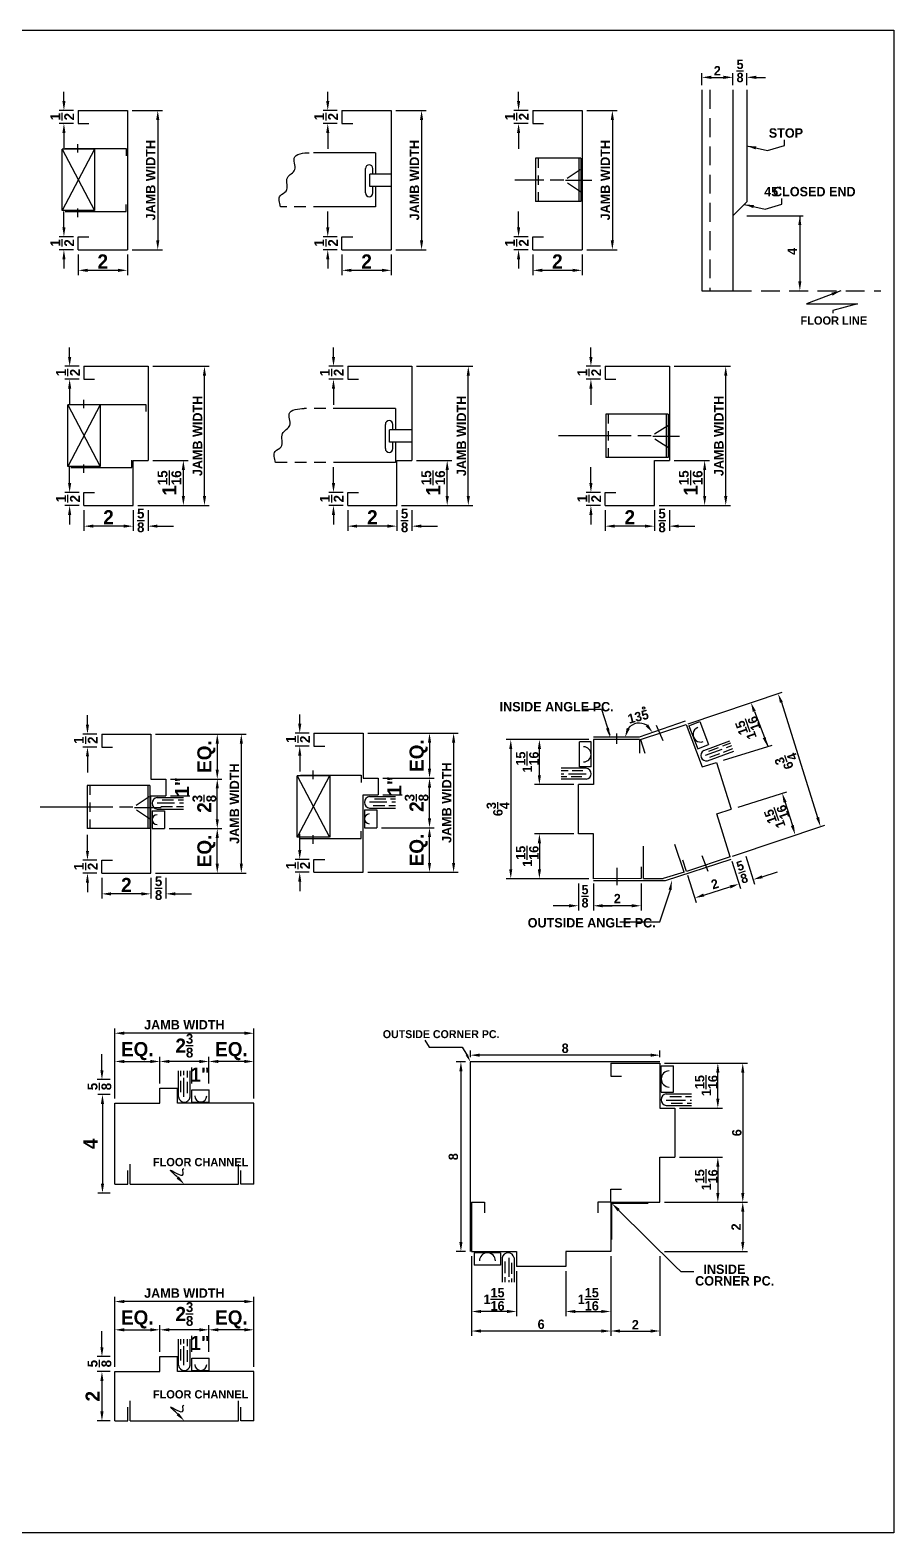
# Model space of a CAD drawing. Extents: x -5 to 29.1, y 0.3 to 20.2.
# Drawn here: x 17.59 to 29.06, y 0.28 to 20.23 of the extents above; entities that cross this region are included whole.
import ezdxf

# ---------------------------------------------------------------- set-up
doc = ezdxf.new("R2010")
doc.units = 0
doc.header["$MEASUREMENT"] = 0
doc.linetypes.add('HIDDEN', pattern=[0.375, 0.25, -0.125])
doc.linetypes.add('HIDDEN2', pattern=[0.1875, 0.125, -0.0625])
doc.layers.get('0').update_dxf_attribs({"linetype": 'CONTINUOUS'})
doc.layers.get('DEFPOINTS').update_dxf_attribs({"linetype": 'CONTINUOUS'})
doc.layers.add('BORDER', color=7, linetype='CONTINUOUS')
doc.layers.add('BORDER-TEXT', color=7, linetype='CONTINUOUS')
doc.styles.add('CITYBLUEPRINT', font='cityb___.ttf', dxfattribs={"height": 0.125})
doc.dimstyles.new('NEW1', dxfattribs={"dimtxt": 0.18, "dimasz": 0.1875, "dimexe": 0.1875, "dimexo": 0.0625, "dimgap": 0.0625, "dimtad": 0, "dimtih": 1, "dimtoh": 1, "dimdec": 4, "dimzin": 0, "dimdsep": 46, "dimlunit": 4, "dimtxsty": 'Standard', "dimcen": 0.0625, "dimaunit": 1, "dimadec": 0, "dimazin": 0, "dimtfac": 1, "dimtdec": 4, "dimtofl": 0, "dimtmove": 0, "dimatfit": 3, "dimfxl": 0, "dimtolj": 1, "dimtzin": 0, "dimarcsym": 0})

msp = doc.modelspace()

# ---------------------------------------------------------------- linework, layer by layer
at = {"color": 0, "linetype": 'ByBlock'}
for p, q in [((26.51, 19.5), (26.51, 19.66)), ((26.635, 19.606), (26.796, 19.606)), ((26.921, 19.625), (26.921, 19.66)), ((26.921, 19.5), (26.921, 19.66)), ((27.107, 19.5), (27.107, 19.66)), ((27.232, 19.606), (27.357, 19.606)), ((27.109, 17.769), (27.856, 17.769)), ((27.811, 17.769), (27.811, 16.897)), ((26.329, 11.026), (27.578, 11.446)), ((27.208, 11.19), (27.386, 10.726)), ((25.008, 10.815), (23.91, 10.815)), ((23.973, 10.69), (23.973, 9.093)), ((24.353, 10.342), (24.353, 10.69)), ((26.798, 10.542), (27.442, 10.743)), ((24.809, 10.217), (24.29, 10.217)), ((26.993, 9.919), (27.637, 10.121)), ((27.608, 10.005), (27.712, 9.674)), ((26.917, 9.269), (28.142, 9.681)), ((24.809, 9.564), (24.29, 9.564)), ((24.353, 9.439), (24.353, 9.093)), ((26.908, 9.2), (27.021, 8.838)), ((27.095, 9.267), (27.211, 8.897)), ((26.321, 9.017), (26.435, 8.654)), ((27.312, 8.994), (27.515, 9.058)), ((25.008, 8.968), (23.91, 8.968)), ((24.872, 8.906), (24.872, 8.546)), ((25.07, 8.906), (25.07, 8.546)), ((25.07, 8.906), (25.07, 8.546)), ((25.703, 8.906), (25.703, 8.546)), ((26.535, 8.751), (26.883, 8.86)), ((24.747, 8.609), (24.534, 8.609)), ((25.195, 8.609), (25.32, 8.609)), ((25.578, 8.609), (25.195, 8.609)), ((23.437, 6.598), (23.437, 6.688)), ((25.829, 6.626), (23.562, 6.626)), ((25.954, 6.598), (25.954, 6.688)), ((23.374, 6.536), (23.249, 6.536)), ((23.311, 6.411), (23.311, 4.144)), ((26.016, 6.52), (27.115, 6.52)), ((26.722, 6.048), (26.722, 6.395)), ((27.053, 6.395), (27.053, 4.798)), ((26.215, 5.923), (26.785, 5.923)), ((26.215, 5.27), (26.785, 5.27)), ((26.722, 5.145), (26.722, 4.798)), ((26.016, 4.673), (27.115, 4.673)), ((27.053, 4.548), (27.053, 4.144)), ((23.374, 4.019), (23.249, 4.019)), ((26.016, 4.019), (27.115, 4.019)), ((23.453, 3.957), (23.453, 2.901)), ((25.3, 3.957), (25.3, 2.901)), ((25.954, 3.957), (25.954, 2.901)), ((24.05, 3.758), (24.05, 3.161)), ((24.703, 3.758), (24.703, 3.161)), ((23.925, 3.223), (23.578, 3.223)), ((24.828, 3.223), (25.175, 3.223)), ((25.175, 2.964), (23.578, 2.964)), ((25.425, 2.964), (25.829, 2.964))]:
    msp.add_line(p, q, dxfattribs=at)
msp.add_arc((25.679, 10.845), 0.189, 58.0226, 141.3595, dxfattribs=at)
for points in [[(26.635, 19.627), (26.635, 19.585), (26.51, 19.606)], [(26.796, 19.627), (26.796, 19.585), (26.921, 19.606)], [(26.796, 19.627), (26.796, 19.585), (26.921, 19.606)], [(27.232, 19.627), (27.232, 19.585), (27.107, 19.606)], [(27.79, 17.644), (27.831, 17.644), (27.811, 17.769)], [(27.79, 16.897), (27.831, 16.897), (27.811, 16.772)], [(27.585, 11.317), (27.547, 11.302), (27.521, 11.426)], [(27.226, 11.197), (27.187, 11.182), (27.162, 11.306)], [(25.796, 11.018), (25.763, 10.992), (25.858, 10.908)], [(23.952, 10.69), (23.993, 10.69), (23.973, 10.815)], [(24.332, 10.69), (24.374, 10.69), (24.353, 10.815)], [(25.237, 10.961), (25.277, 10.972), (25.29, 10.846)], [(25.552, 10.956), (25.512, 10.97), (25.491, 10.845)], [(27.357, 10.849), (27.318, 10.834), (27.382, 10.725)], [(24.332, 10.342), (24.374, 10.342), (24.353, 10.217)], [(27.635, 9.989), (27.595, 9.977), (27.577, 10.102)], [(28.067, 9.787), (28.027, 9.774), (28.085, 9.661)], [(27.731, 9.68), (27.692, 9.668), (27.749, 9.554)], [(24.332, 9.439), (24.374, 9.439), (24.353, 9.564)], [(23.952, 9.093), (23.993, 9.093), (23.973, 8.968)], [(24.332, 9.093), (24.374, 9.093), (24.353, 8.968)], [(27.305, 9.014), (27.318, 8.974), (27.192, 8.957)], [(26.11, 8.817), (26.069, 8.824), (26.112, 8.944)], [(26.877, 8.88), (26.89, 8.84), (27.003, 8.897)], [(24.747, 8.63), (24.747, 8.588), (24.872, 8.609)], [(25.195, 8.63), (25.195, 8.588), (25.07, 8.609)], [(25.195, 8.63), (25.195, 8.588), (25.07, 8.609)], [(25.578, 8.63), (25.578, 8.588), (25.703, 8.609)], [(26.529, 8.771), (26.541, 8.731), (26.416, 8.713)], [(23.374, 6.622), (23.405, 6.638), (23.437, 6.536)], [(23.562, 6.647), (23.562, 6.605), (23.437, 6.626)], [(25.829, 6.647), (25.829, 6.605), (25.954, 6.626)], [(23.29, 6.411), (23.332, 6.411), (23.311, 6.536)], [(26.701, 6.395), (26.743, 6.395), (26.722, 6.52)], [(27.032, 6.395), (27.074, 6.395), (27.053, 6.52)], [(26.701, 6.048), (26.743, 6.048), (26.722, 5.923)], [(26.701, 5.145), (26.743, 5.145), (26.722, 5.27)], [(26.701, 4.798), (26.743, 4.798), (26.722, 4.673)], [(27.032, 4.798), (27.074, 4.798), (27.053, 4.673)], [(27.032, 4.548), (27.074, 4.548), (27.053, 4.673)], [(23.29, 4.144), (23.332, 4.144), (23.311, 4.019)], [(27.032, 4.144), (27.074, 4.144), (27.053, 4.019)], [(23.578, 3.244), (23.578, 3.203), (23.453, 3.223)], [(23.925, 3.244), (23.925, 3.203), (24.05, 3.223)], [(24.828, 3.244), (24.828, 3.203), (24.703, 3.223)], [(25.175, 3.244), (25.175, 3.203), (25.3, 3.223)], [(23.578, 2.985), (23.578, 2.943), (23.453, 2.964)], [(25.175, 2.985), (25.175, 2.943), (25.3, 2.964)], [(25.425, 2.985), (25.425, 2.943), (25.3, 2.964)], [(25.829, 2.985), (25.829, 2.943), (25.954, 2.964)]]:
    msp.add_solid(points, dxfattribs=at)
at = {"layer": 'BORDER', "color": 5}
for p, q in [((-4.995, 20.234), (29.06, 20.234)), ((29.06, 20.234), (29.06, 0.284)), ((29.06, 0.284), (-4.995, 0.284))]:
    msp.add_line(p, q, dxfattribs=at)
at = {"layer": 'BORDER-TEXT'}
for p, q in [((18.04, 19.29), (18.04, 19.415)), ((21.543, 19.29), (21.543, 19.415)), ((24.077, 19.29), (24.077, 19.415)), ((18.167, 19.165), (17.978, 19.165)), ((18.945, 19.165), (19.349, 19.165)), ((21.67, 19.165), (21.481, 19.165)), ((22.448, 19.165), (22.851, 19.165)), ((24.203, 19.165), (24.014, 19.165)), ((24.982, 19.165), (25.385, 19.165)), ((18.167, 18.993), (17.978, 18.993)), ((19.286, 19.04), (19.286, 17.442)), ((21.67, 18.993), (21.481, 18.993)), ((22.789, 19.04), (22.789, 17.442)), ((24.203, 18.993), (24.014, 18.993)), ((25.322, 19.04), (25.322, 17.442)), ((18.04, 18.868), (18.04, 18.655)), ((21.543, 18.868), (21.543, 18.655)), ((24.077, 18.868), (24.077, 18.655)), ((18.017, 17.838), (18.017, 18.652)), ((18.445, 18.652), (18.017, 17.838)), ((18.017, 18.652), (18.445, 17.838)), ((18.445, 18.652), (18.017, 18.652)), ((18.056, 18.66), (18.865, 18.66)), ((18.227, 18.609), (18.227, 18.721)), ((18.447, 18.652), (18.447, 17.838)), ((18.865, 18.66), (18.865, 18.565)), ((24.41, 18.24), (24.028, 18.24)), ((18.445, 17.838), (18.017, 17.838)), ((18.04, 17.614), (18.04, 17.827)), ((18.056, 17.823), (18.865, 17.823)), ((18.227, 17.75), (18.227, 17.863)), ((18.865, 17.823), (18.865, 17.918)), ((21.543, 17.614), (21.543, 17.827)), ((24.077, 17.614), (24.077, 17.827)), ((18.167, 17.489), (17.978, 17.489)), ((21.67, 17.489), (21.481, 17.489)), ((24.203, 17.489), (24.014, 17.489)), ((18.167, 17.317), (17.978, 17.317)), ((18.04, 17.192), (18.04, 17.067)), ((18.23, 17.255), (18.23, 16.981)), ((18.883, 17.255), (18.883, 16.981)), ((18.945, 17.317), (19.349, 17.317)), ((21.67, 17.317), (21.481, 17.317)), ((21.543, 17.192), (21.543, 17.067)), ((21.732, 17.255), (21.732, 16.981)), ((22.386, 17.255), (22.386, 16.981)), ((22.448, 17.317), (22.851, 17.317)), ((24.203, 17.317), (24.014, 17.317)), ((24.077, 17.192), (24.077, 17.067)), ((24.266, 17.255), (24.266, 16.981)), ((24.919, 17.255), (24.919, 16.981)), ((24.982, 17.317), (25.385, 17.317)), ((18.758, 17.044), (18.355, 17.044)), ((22.261, 17.044), (21.857, 17.044)), ((24.794, 17.044), (24.391, 17.044)), ((18.116, 15.895), (18.116, 16.02)), ((21.619, 15.895), (21.619, 16.02)), ((25.037, 15.895), (25.037, 16.02)), ((18.243, 15.77), (18.054, 15.77)), ((19.22, 15.77), (19.968, 15.77)), ((21.746, 15.77), (21.556, 15.77)), ((22.723, 15.77), (23.471, 15.77)), ((25.164, 15.77), (24.975, 15.77)), ((26.141, 15.77), (26.89, 15.77)), ((18.243, 15.598), (18.054, 15.598)), ((19.906, 14.047), (19.906, 15.645)), ((21.746, 15.598), (21.556, 15.598)), ((23.409, 14.047), (23.409, 15.645)), ((25.164, 15.598), (24.975, 15.598)), ((26.827, 14.047), (26.827, 15.645)), ((18.116, 15.473), (18.116, 15.26)), ((21.619, 15.473), (21.619, 15.26)), ((25.037, 15.473), (25.037, 15.26)), ((18.092, 14.442), (18.092, 15.257)), ((18.521, 15.257), (18.092, 14.442)), ((18.092, 15.257), (18.521, 14.442)), ((18.521, 15.257), (18.092, 15.257)), ((18.132, 15.265), (19.129, 15.265)), ((18.303, 15.213), (18.303, 15.326)), ((18.523, 15.257), (18.523, 14.442)), ((19.129, 15.265), (19.129, 15.169)), ((25.571, 14.845), (24.608, 14.845)), ((18.521, 14.442), (18.092, 14.442)), ((18.116, 14.219), (18.116, 14.432)), ((18.132, 14.427), (18.94, 14.427)), ((18.303, 14.355), (18.303, 14.467)), ((18.94, 14.427), (18.94, 14.523)), ((19.22, 14.52), (19.689, 14.52)), ((19.626, 14.047), (19.626, 14.395)), ((21.619, 14.219), (21.619, 14.432)), ((22.723, 14.52), (23.191, 14.52)), ((23.129, 14.047), (23.129, 14.395)), ((25.037, 14.219), (25.037, 14.432)), ((26.141, 14.52), (26.61, 14.52)), ((26.547, 14.047), (26.547, 14.395)), ((18.243, 14.094), (18.054, 14.094)), ((21.746, 14.094), (21.556, 14.094)), ((25.164, 14.094), (24.975, 14.094)), ((18.243, 13.922), (18.054, 13.922)), ((18.116, 13.797), (18.116, 13.672)), ((18.305, 13.86), (18.305, 13.586)), ((18.959, 13.86), (18.959, 13.586)), ((19.021, 13.922), (19.968, 13.922)), ((19.157, 13.86), (19.157, 13.586)), ((21.746, 13.922), (21.556, 13.922)), ((21.619, 13.797), (21.619, 13.672)), ((21.808, 13.86), (21.808, 13.586)), ((22.461, 13.86), (22.461, 13.586)), ((22.524, 13.922), (23.471, 13.922)), ((22.66, 13.86), (22.66, 13.586)), ((25.164, 13.922), (24.975, 13.922)), ((25.037, 13.797), (25.037, 13.672)), ((25.227, 13.86), (25.227, 13.586)), ((25.88, 13.86), (25.88, 13.586)), ((25.942, 13.922), (26.89, 13.922)), ((26.079, 13.86), (26.079, 13.586)), ((18.834, 13.648), (18.43, 13.648)), ((19.282, 13.648), (19.495, 13.648)), ((22.336, 13.648), (21.933, 13.648)), ((22.785, 13.648), (22.998, 13.648)), ((25.755, 13.648), (25.352, 13.648)), ((26.204, 13.648), (26.417, 13.648)), ((24.922, 11.219), (25.177, 11.219)), ((25.177, 11.219), (25.286, 10.873)), ((27.568, 11.31), (28.047, 9.781)), ((18.353, 11.013), (18.353, 11.138)), ((21.171, 11.025), (21.171, 11.15)), ((26.29, 11.06), (25.679, 10.845)), ((18.479, 10.888), (18.29, 10.888)), ((19.258, 10.888), (20.458, 10.888)), ((21.298, 10.9), (21.109, 10.9)), ((22.076, 10.9), (23.276, 10.9)), ((22.894, 10.775), (22.894, 10.428)), ((23.214, 10.775), (23.214, 9.178)), ((25.679, 10.845), (25.07, 10.845)), ((25.375, 10.894), (25.375, 10.76)), ((18.479, 10.716), (18.29, 10.716)), ((18.353, 10.591), (18.353, 10.378)), ((20.076, 10.763), (20.076, 10.416)), ((20.395, 10.763), (20.395, 9.166)), ((21.298, 10.728), (21.109, 10.728)), ((21.171, 10.603), (21.171, 10.39)), ((21.349, 10.291), (21.349, 10.403)), ((19.457, 10.291), (20.138, 10.291)), ((21.139, 9.519), (21.139, 10.334)), ((21.567, 10.334), (21.139, 9.519)), ((21.139, 10.334), (21.567, 9.519)), ((21.567, 10.334), (21.139, 10.334)), ((21.179, 10.342), (21.987, 10.342)), ((21.57, 10.334), (21.57, 9.519)), ((21.987, 10.342), (21.987, 10.246)), ((22.275, 10.303), (22.957, 10.303)), ((22.894, 9.77), (22.894, 10.178)), ((19.457, 10.069), (19.713, 10.069)), ((20.076, 9.758), (20.076, 10.166)), ((22.275, 10.081), (22.531, 10.081)), ((18.688, 9.917), (17.724, 9.917)), ((19.437, 9.633), (20.138, 9.633)), ((21.987, 9.504), (21.987, 9.6)), ((22.255, 9.645), (22.957, 9.645)), ((18.353, 9.338), (18.353, 9.551)), ((20.076, 9.166), (20.076, 9.508)), ((21.567, 9.519), (21.139, 9.519)), ((21.171, 9.35), (21.171, 9.563)), ((21.179, 9.504), (21.987, 9.504)), ((21.349, 9.432), (21.349, 9.545)), ((22.894, 9.178), (22.894, 9.52)), ((18.479, 9.213), (18.29, 9.213)), ((21.298, 9.225), (21.109, 9.225)), ((26.027, 8.943), (26.899, 9.228)), ((18.479, 9.041), (18.29, 9.041)), ((18.542, 8.978), (18.542, 8.704)), ((19.195, 8.978), (19.195, 8.704)), ((19.258, 9.041), (20.458, 9.041)), ((19.394, 8.978), (19.394, 8.704)), ((21.298, 9.053), (21.109, 9.053)), ((22.076, 9.053), (23.276, 9.053)), ((18.353, 8.916), (18.353, 8.791)), ((21.171, 8.928), (21.171, 8.803)), ((25.07, 8.943), (26.027, 8.943)), ((25.954, 8.395), (26.097, 8.833)), ((19.07, 8.767), (18.667, 8.767)), ((19.519, 8.767), (19.732, 8.767)), ((25.422, 8.395), (25.954, 8.395)), ((18.715, 6.049), (18.715, 6.979)), ((20.437, 6.917), (18.84, 6.917)), ((20.562, 6.049), (20.562, 6.979)), ((22.834, 6.827), (22.888, 6.731)), ((18.545, 6.426), (18.545, 6.639)), ((19.314, 6.248), (19.314, 6.605)), ((19.965, 6.248), (19.965, 6.605)), ((22.888, 6.731), (23.329, 6.731)), ((23.329, 6.731), (23.389, 6.63)), ((18.84, 6.542), (19.189, 6.542)), ((19.84, 6.542), (19.439, 6.542)), ((19.739, 6.248), (19.739, 6.464)), ((20.437, 6.542), (20.09, 6.542)), ((18.652, 6.301), (18.482, 6.301)), ((18.652, 6.103), (18.49, 6.103)), ((18.552, 5.978), (18.552, 4.921)), ((18.918, 4.912), (18.918, 5.179)), ((20.359, 4.912), (20.359, 5.179)), ((18.652, 4.796), (18.49, 4.796)), ((18.918, 4.912), (20.359, 4.912)), ((25.405, 4.569), (26.16, 3.819)), ((26.16, 3.819), (26.233, 3.754)), ((26.233, 3.754), (26.403, 3.754)), ((18.715, 2.487), (18.715, 3.417)), ((20.562, 2.487), (20.562, 3.417)), ((20.437, 3.355), (18.84, 3.355)), ((19.314, 2.686), (19.314, 3.042)), ((19.965, 2.686), (19.965, 3.042)), ((18.545, 2.749), (18.545, 2.961)), ((18.84, 2.98), (19.189, 2.98)), ((19.84, 2.98), (19.439, 2.98)), ((19.739, 2.686), (19.739, 2.902)), ((20.437, 2.98), (20.09, 2.98)), ((18.652, 2.624), (18.482, 2.624)), ((18.652, 2.425), (18.482, 2.425)), ((18.545, 2.3), (18.545, 1.896)), ((18.918, 1.771), (18.918, 2.038)), ((20.359, 1.771), (20.359, 2.038)), ((18.652, 1.771), (18.482, 1.771)), ((18.918, 1.771), (20.359, 1.771))]:
    msp.add_line(p, q, dxfattribs=at)
at = {"layer": 'BORDER-TEXT', "color": 5}
for p, q in [((26.51, 19.438), (26.51, 16.772)), ((26.921, 19.438), (26.921, 16.772)), ((27.107, 19.438), (27.107, 17.955)), ((18.23, 19.165), (18.883, 19.165)), ((18.23, 19.165), (18.23, 18.993)), ((18.883, 19.165), (18.883, 17.317)), ((21.732, 19.165), (22.386, 19.165)), ((21.732, 19.165), (21.732, 18.993)), ((22.386, 19.165), (22.386, 17.317)), ((24.266, 19.165), (24.919, 19.165)), ((24.266, 19.165), (24.266, 18.993)), ((24.919, 19.165), (24.919, 17.317)), ((18.23, 18.993), (18.372, 18.993)), ((21.732, 18.993), (21.874, 18.993)), ((24.266, 18.993), (24.408, 18.993)), ((27.107, 17.955), (26.921, 17.769)), ((18.23, 17.489), (18.372, 17.489)), ((18.23, 17.317), (18.23, 17.489)), ((21.732, 17.317), (21.732, 17.489)), ((21.732, 17.489), (21.874, 17.489)), ((24.266, 17.317), (24.266, 17.489)), ((24.266, 17.489), (24.408, 17.489)), ((18.23, 17.317), (18.883, 17.317)), ((21.732, 17.317), (22.386, 17.317)), ((24.266, 17.317), (24.919, 17.317)), ((26.51, 16.772), (26.921, 16.772)), ((18.305, 15.77), (19.157, 15.77)), ((18.305, 15.77), (18.305, 15.598)), ((19.157, 15.77), (19.157, 14.52)), ((21.808, 15.77), (22.66, 15.77)), ((21.808, 15.77), (21.808, 15.598)), ((22.66, 15.77), (22.66, 14.52)), ((25.227, 15.77), (26.079, 15.77)), ((25.227, 15.77), (25.227, 15.598)), ((26.079, 15.77), (26.079, 14.52)), ((18.305, 15.598), (18.447, 15.598)), ((21.808, 15.598), (21.95, 15.598)), ((25.227, 15.598), (25.369, 15.598)), ((18.959, 14.52), (19.157, 14.52)), ((18.959, 13.922), (18.959, 14.52)), ((22.461, 13.922), (22.461, 14.52)), ((22.461, 14.52), (22.66, 14.52)), ((25.88, 13.922), (25.88, 14.52)), ((25.88, 14.52), (26.079, 14.52)), ((18.305, 14.094), (18.447, 14.094)), ((18.305, 13.922), (18.305, 14.094)), ((21.808, 13.922), (21.808, 14.094)), ((21.808, 14.094), (21.95, 14.094)), ((25.227, 13.922), (25.227, 14.094)), ((25.227, 14.094), (25.369, 14.094)), ((18.305, 13.922), (18.959, 13.922)), ((21.808, 13.922), (22.461, 13.922)), ((25.227, 13.922), (25.88, 13.922)), ((25.697, 10.815), (26.3, 11.017)), ((26.3, 11.017), (26.515, 10.453)), ((18.542, 10.888), (19.195, 10.888)), ((18.542, 10.888), (18.542, 10.716)), ((19.195, 10.888), (19.195, 10.291)), ((21.36, 10.9), (22.014, 10.9)), ((21.36, 10.9), (21.36, 10.728)), ((22.014, 10.9), (22.014, 10.303)), ((25.07, 10.815), (25.07, 10.217)), ((25.682, 10.815), (25.07, 10.815)), ((25.682, 10.815), (25.682, 10.634)), ((25.697, 10.815), (25.754, 10.634)), ((18.542, 10.716), (18.684, 10.716)), ((21.36, 10.728), (21.502, 10.728)), ((26.515, 10.453), (26.705, 10.513)), ((26.705, 10.513), (26.9, 9.89)), ((19.195, 10.291), (19.394, 10.291)), ((19.394, 10.291), (19.394, 10.069)), ((22.014, 10.303), (22.212, 10.303)), ((22.212, 10.303), (22.212, 10.081)), ((24.872, 9.564), (24.872, 10.217)), ((25.07, 10.217), (24.872, 10.217)), ((19.195, 9.041), (19.195, 10.069)), ((19.195, 10.069), (19.394, 10.069)), ((22.014, 9.053), (22.014, 10.081)), ((22.014, 10.081), (22.212, 10.081)), ((26.71, 9.83), (26.9, 9.89)), ((26.888, 9.26), (26.71, 9.83)), ((25.07, 9.564), (24.872, 9.564)), ((25.07, 8.968), (25.07, 9.564)), ((25.736, 8.969), (25.736, 9.399)), ((26.277, 9.057), (26.149, 9.424)), ((18.542, 9.213), (18.684, 9.213)), ((18.542, 9.041), (18.542, 9.213)), ((21.36, 9.225), (21.502, 9.225)), ((21.36, 9.053), (21.36, 9.225)), ((26.306, 9.064), (26.256, 9.213)), ((26.888, 9.26), (26.306, 9.064)), ((18.542, 9.041), (19.195, 9.041)), ((21.36, 9.053), (22.014, 9.053)), ((25.703, 9.126), (25.703, 8.969)), ((26.277, 9.057), (25.996, 8.969)), ((25.703, 8.969), (25.07, 8.968)), ((25.736, 8.969), (25.996, 8.969)), ((25.3, 6.52), (25.3, 6.348)), ((25.3, 6.52), (25.954, 6.52)), ((25.954, 6.52), (25.954, 5.923)), ((19.312, 5.987), (19.312, 6.186)), ((19.312, 6.186), (19.547, 6.186)), ((19.547, 5.987), (19.547, 6.186)), ((25.3, 6.348), (25.442, 6.348)), ((18.715, 4.912), (18.715, 5.987)), ((18.715, 5.987), (19.312, 5.987)), ((20.562, 5.987), (19.547, 5.987)), ((20.562, 4.912), (20.562, 5.987)), ((25.954, 5.923), (26.152, 5.923)), ((26.152, 5.923), (26.152, 5.27)), ((25.954, 4.673), (25.954, 5.27)), ((25.954, 5.27), (26.152, 5.27)), ((18.887, 4.912), (18.887, 5.096)), ((20.39, 4.912), (20.39, 5.096)), ((18.715, 4.912), (18.887, 4.912)), ((20.562, 4.912), (20.39, 4.912)), ((25.3, 4.673), (25.3, 4.845)), ((25.3, 4.845), (25.442, 4.845)), ((23.453, 4.673), (23.453, 4.019)), ((23.453, 4.673), (23.625, 4.673)), ((23.625, 4.673), (23.625, 4.531)), ((25.128, 4.673), (25.128, 4.531)), ((25.3, 4.673), (25.128, 4.673)), ((25.3, 4.673), (25.954, 4.673)), ((25.3, 4.673), (25.3, 4.019)), ((23.453, 4.019), (24.05, 4.019)), ((24.05, 4.019), (24.05, 3.82)), ((25.3, 4.019), (24.703, 4.019)), ((24.703, 4.019), (24.703, 3.82)), ((24.703, 3.82), (24.05, 3.82)), ((19.312, 2.425), (19.312, 2.624)), ((19.312, 2.624), (19.547, 2.624)), ((19.547, 2.425), (19.547, 2.624)), ((18.715, 1.771), (18.715, 2.425)), ((18.715, 2.425), (19.312, 2.425)), ((20.562, 2.425), (19.547, 2.425)), ((20.562, 1.771), (20.562, 2.425)), ((18.887, 1.771), (18.887, 1.955)), ((20.39, 1.771), (20.39, 1.955)), ((18.715, 1.771), (18.887, 1.771)), ((20.562, 1.771), (20.39, 1.771))]:
    msp.add_line(p, q, dxfattribs=at)
at = {"layer": 'BORDER-TEXT', "color": 7, "linetype": 'HIDDEN'}
for p, q in [((26.616, 19.438), (26.616, 16.772)), ((26.921, 16.772), (28.886, 16.772))]:
    msp.add_line(p, q, dxfattribs=at)
at = {"layer": 'BORDER-TEXT', "color": 7, "linetype": 'HIDDEN', "ltscale": 0.625}
for p, q in [((21.508, 18.606), (21.298, 18.606)), ((21.51, 17.888), (20.917, 17.888)), ((21.773, 15.211), (21.232, 15.211)), ((21.775, 14.493), (20.851, 14.493))]:
    msp.add_line(p, q, dxfattribs=at)
at = {"layer": 'BORDER-TEXT', "color": 7}
for p, q in [((22.179, 18.606), (21.508, 18.606)), ((22.179, 18.606), (22.179, 18.32)), ((22.043, 18.072), (22.043, 18.394)), ((22.143, 18.32), (22.143, 18.394)), ((24.302, 18.531), (24.302, 17.957)), ((24.902, 18.531), (24.302, 18.531)), ((24.722, 18.269), (24.895, 18.382)), ((24.875, 18.531), (24.875, 17.957)), ((24.902, 18.531), (24.902, 17.957)), ((22.386, 18.32), (22.1, 18.32)), ((22.1, 18.159), (22.1, 18.32)), ((22.386, 18.159), (22.1, 18.159)), ((22.143, 18.072), (22.143, 18.159)), ((22.179, 18.159), (22.179, 17.888)), ((24.699, 18.239), (25.051, 18.239)), ((24.724, 18.205), (24.898, 18.092)), ((24.902, 17.957), (24.302, 17.957)), ((22.179, 17.888), (21.51, 17.888)), ((22.444, 15.211), (21.773, 15.211)), ((22.444, 15.211), (22.444, 14.925)), ((22.308, 14.677), (22.308, 14.999)), ((22.408, 14.925), (22.408, 14.999)), ((25.233, 15.135), (25.233, 14.561)), ((26.064, 15.135), (25.233, 15.135)), ((25.883, 14.874), (26.057, 14.986)), ((26.037, 15.135), (26.037, 14.561)), ((26.064, 15.135), (26.064, 14.561)), ((22.66, 14.925), (22.365, 14.925)), ((22.365, 14.764), (22.365, 14.925)), ((22.66, 14.764), (22.365, 14.764)), ((22.408, 14.677), (22.408, 14.764)), ((22.444, 14.764), (22.444, 14.493)), ((25.861, 14.843), (26.213, 14.843)), ((25.886, 14.809), (26.06, 14.696)), ((22.444, 14.493), (21.775, 14.493)), ((26.064, 14.561), (25.233, 14.561)), ((25.905, 11.008), (25.992, 10.804)), ((26.339, 10.998), (26.481, 11.053)), ((26.339, 10.998), (26.458, 10.692)), ((26.481, 11.053), (26.599, 10.748)), ((24.887, 10.455), (24.887, 10.783)), ((25.039, 10.783), (24.887, 10.783)), ((25.039, 10.455), (25.039, 10.783)), ((26.534, 10.669), (26.882, 10.8)), ((26.458, 10.692), (26.599, 10.748)), ((26.557, 10.607), (26.78, 10.69)), ((26.585, 10.533), (26.934, 10.663)), ((26.602, 10.662), (26.733, 10.711)), ((26.616, 10.58), (26.75, 10.63)), ((26.787, 10.731), (26.893, 10.771)), ((26.798, 10.648), (26.922, 10.695)), ((26.837, 10.711), (26.906, 10.737)), ((24.976, 10.434), (24.642, 10.434)), ((24.736, 10.401), (24.642, 10.401)), ((24.931, 10.401), (24.788, 10.401)), ((25.039, 10.455), (24.887, 10.455)), ((18.349, 10.207), (18.349, 9.633)), ((19.18, 10.207), (18.349, 10.207)), ((19.153, 10.207), (19.153, 9.633)), ((19.18, 10.207), (19.18, 9.633)), ((24.678, 10.355), (24.642, 10.355)), ((24.718, 10.319), (24.642, 10.319)), ((24.976, 10.288), (24.642, 10.288)), ((24.976, 10.355), (24.739, 10.355)), ((24.915, 10.319), (24.775, 10.319)), ((19, 9.946), (19.173, 10.058)), ((19.279, 10.048), (19.626, 10.048)), ((19.279, 9.977), (19.509, 9.977)), ((19.344, 10.016), (19.494, 10.016)), ((19.555, 10.016), (19.626, 10.016)), ((19.576, 9.977), (19.626, 9.977)), ((22.098, 10.06), (22.444, 10.06)), ((22.098, 9.989), (22.327, 9.989)), ((22.162, 10.028), (22.312, 10.028)), ((22.374, 10.028), (22.444, 10.028)), ((22.395, 9.989), (22.444, 9.989)), ((18.977, 9.915), (19.329, 9.915)), ((19.003, 9.881), (19.176, 9.768)), ((19.212, 9.869), (19.212, 9.633)), ((19.212, 9.869), (19.374, 9.869)), ((19.279, 9.892), (19.626, 9.892)), ((19.328, 9.928), (19.481, 9.928)), ((19.374, 9.869), (19.374, 9.633)), ((19.536, 9.928), (19.626, 9.928)), ((22.03, 9.882), (22.03, 9.645)), ((22.03, 9.882), (22.193, 9.882)), ((22.098, 9.904), (22.444, 9.904)), ((22.146, 9.94), (22.299, 9.94)), ((22.193, 9.882), (22.193, 9.645)), ((22.354, 9.94), (22.444, 9.94)), ((19.18, 9.633), (18.349, 9.633)), ((19.212, 9.633), (19.374, 9.633)), ((22.03, 9.645), (22.193, 9.645)), ((26.593, 9.065), (26.516, 9.271)), ((25.384, 8.881), (25.384, 9.111)), ((19.561, 6.071), (19.561, 6.417)), ((19.593, 6.347), (19.593, 6.417)), ((19.632, 6.361), (19.632, 6.417)), ((19.681, 6.328), (19.681, 6.417)), ((19.717, 6.071), (19.717, 6.417)), ((23.437, 4.019), (23.437, 6.536)), ((25.954, 6.536), (23.437, 6.536)), ((25.97, 6.135), (25.97, 6.486)), ((25.97, 6.486), (26.133, 6.486)), ((26.133, 6.135), (26.133, 6.486)), ((19.593, 6.136), (19.593, 6.285)), ((19.632, 6.071), (19.632, 6.324)), ((19.681, 6.12), (19.681, 6.272)), ((19.739, 6.004), (19.739, 6.166)), ((19.739, 6.166), (19.968, 6.166)), ((19.739, 6.004), (19.968, 6.004)), ((19.968, 6.004), (19.968, 6.166)), ((25.97, 6.135), (26.133, 6.135)), ((26.038, 6.112), (26.372, 6.112)), ((26.038, 6.028), (26.291, 6.028)), ((26.086, 6.077), (26.239, 6.077)), ((26.103, 5.989), (26.252, 5.989)), ((26.294, 6.077), (26.372, 6.077)), ((26.314, 5.989), (26.372, 5.989)), ((26.356, 6.028), (26.372, 6.028)), ((26.038, 5.957), (26.372, 5.957)), ((25.316, 4.18), (25.316, 4.657)), ((25.799, 4.657), (25.316, 4.657)), ((23.487, 4.003), (23.487, 3.84)), ((23.838, 4.003), (23.487, 4.003)), ((23.838, 4.003), (23.838, 3.84)), ((23.838, 3.84), (23.487, 3.84)), ((23.86, 3.935), (23.86, 3.611)), ((23.896, 3.887), (23.896, 3.734)), ((23.945, 3.935), (23.945, 3.682)), ((23.984, 3.87), (23.984, 3.721)), ((24.016, 3.935), (24.016, 3.611)), ((23.896, 3.679), (23.896, 3.611)), ((23.945, 3.64), (23.945, 3.611)), ((23.984, 3.659), (23.984, 3.611)), ((19.561, 2.509), (19.561, 2.855)), ((19.593, 2.785), (19.593, 2.855)), ((19.632, 2.799), (19.632, 2.855)), ((19.681, 2.765), (19.681, 2.855)), ((19.717, 2.509), (19.717, 2.855)), ((19.593, 2.574), (19.593, 2.723)), ((19.632, 2.509), (19.632, 2.762)), ((19.681, 2.557), (19.681, 2.71)), ((19.739, 2.441), (19.739, 2.604)), ((19.739, 2.604), (19.968, 2.604)), ((19.968, 2.441), (19.968, 2.604)), ((19.739, 2.441), (19.968, 2.441))]:
    msp.add_line(p, q, dxfattribs=at)
at = {"layer": 'BORDER-TEXT', "linetype": 'HIDDEN2'}
for p, q in [((24.336, 18.53), (24.336, 17.957)), ((25.267, 15.134), (25.267, 14.562)), ((18.384, 10.206), (18.384, 9.634))]:
    msp.add_line(p, q, dxfattribs=at)
at = {"layer": 'BORDER-TEXT', "linetype": 'HIDDEN'}
for p, q in [((24.676, 18.24), (24.498, 18.24)), ((25.838, 14.845), (25.66, 14.845)), ((18.954, 9.917), (18.777, 9.917))]:
    msp.add_line(p, q, dxfattribs=at)
at = {"layer": 'BORDER-TEXT', "color": 7}
for centre, radius in [((27.544, 18.142), 0.0108), ((25.736, 11.233), 0.0163)]:
    msp.add_circle(centre, radius, dxfattribs=at)
for centre, radius, start, end in [((22.093, 18.394), 0.0501, 0, 180), ((22.093, 18.072), 0.0501, 180, 0), ((22.358, 14.999), 0.0501, 0, 180), ((22.358, 14.677), 0.0501, 180, 0), ((26.492, 10.882), 0.1, 111.2359, 291.2359), ((24.939, 10.619), 0.1, 270, 90), ((26.57, 10.605), 0.0737, 118.8508, 282.2233), ((24.965, 10.361), 0.0737, 278.3137, 81.6863), ((19.291, 9.97), 0.0787, 98.3137, 261.6863), ((22.109, 9.982), 0.0787, 98.3137, 261.6863), ((19.276, 9.751), 0.0644, 90, 270), ((22.095, 9.763), 0.0644, 90, 270), ((26.077, 6.31), 0.107, 90, 270), ((19.639, 6.082), 0.0787, 188.3137, 351.6863), ((19.857, 6.084), 0.0797, 180, 0), ((26.049, 6.035), 0.0787, 98.3137, 261.6863), ((23.663, 3.895), 0.107, 0, 180), ((23.938, 3.924), 0.0787, 8.3137, 171.6863), ((19.639, 2.52), 0.0787, 188.3137, 351.6863), ((19.857, 2.521), 0.0797, 180, 0)]:
    msp.add_arc(centre, radius, start, end, dxfattribs=at)
for points in [[(20.917, 17.888), (20.9, 17.944), (20.871, 18.039), (21.045, 18.095), (20.952, 18.287), (21.163, 18.365), (21.02, 18.6), (21.28, 18.605), (21.298, 18.606)], [(20.851, 14.493), (20.834, 14.549), (20.805, 14.643), (20.979, 14.7), (20.886, 14.892), (21.097, 14.97), (20.954, 15.204), (21.214, 15.21), (21.232, 15.211)]]:
    msp.add_open_spline(points, degree=3, knots=[0, 0, 0, 0, 0.18337, 0.310793, 0.533531, 0.715958, 0.930506, 1.183482, 1.183482, 1.183482, 1.183482], dxfattribs=at)
at = {"layer": 'BORDER-TEXT', "start_tangent": (-0.697493, 0.716591), "end_tangent": (1, 0)}
for points in [[(19.551, 5.001), (19.456, 5.1), (19.622, 5.047), (19.63, 5.122)], [(19.551, 1.861), (19.456, 1.959), (19.622, 1.907), (19.63, 1.981)]]:
    msp.add_spline(points, degree=3, dxfattribs=at)
at = {"layer": 'BORDER-TEXT'}
for points in [[(18.02, 19.29), (18.061, 19.29), (18.04, 19.165)], [(19.265, 19.04), (19.307, 19.04), (19.286, 19.165)], [(21.522, 19.29), (21.564, 19.29), (21.543, 19.165)], [(22.768, 19.04), (22.81, 19.04), (22.789, 19.165)], [(24.056, 19.29), (24.097, 19.29), (24.077, 19.165)], [(25.301, 19.04), (25.343, 19.04), (25.322, 19.165)], [(18.02, 18.868), (18.061, 18.868), (18.04, 18.993)], [(21.522, 18.868), (21.564, 18.868), (21.543, 18.993)], [(24.056, 18.868), (24.097, 18.868), (24.077, 18.993)], [(18.02, 17.614), (18.061, 17.614), (18.04, 17.489)], [(21.522, 17.614), (21.564, 17.614), (21.543, 17.489)], [(24.056, 17.614), (24.097, 17.614), (24.077, 17.489)], [(19.265, 17.442), (19.307, 17.442), (19.286, 17.317)], [(22.768, 17.442), (22.81, 17.442), (22.789, 17.317)], [(25.301, 17.442), (25.343, 17.442), (25.322, 17.317)], [(18.02, 17.192), (18.061, 17.192), (18.04, 17.317)], [(21.522, 17.192), (21.564, 17.192), (21.543, 17.317)], [(24.056, 17.192), (24.097, 17.192), (24.077, 17.317)], [(18.355, 17.065), (18.355, 17.023), (18.23, 17.044)], [(18.758, 17.065), (18.758, 17.023), (18.883, 17.044)], [(21.857, 17.065), (21.857, 17.023), (21.732, 17.044)], [(22.261, 17.065), (22.261, 17.023), (22.386, 17.044)], [(24.391, 17.065), (24.391, 17.023), (24.266, 17.044)], [(24.794, 17.065), (24.794, 17.023), (24.919, 17.044)], [(18.095, 15.895), (18.137, 15.895), (18.116, 15.77)], [(19.885, 15.645), (19.927, 15.645), (19.906, 15.77)], [(21.598, 15.895), (21.64, 15.895), (21.619, 15.77)], [(23.388, 15.645), (23.43, 15.645), (23.409, 15.77)], [(25.016, 15.895), (25.058, 15.895), (25.037, 15.77)], [(26.806, 15.645), (26.848, 15.645), (26.827, 15.77)], [(18.095, 15.473), (18.137, 15.473), (18.116, 15.598)], [(21.598, 15.473), (21.64, 15.473), (21.619, 15.598)], [(25.016, 15.473), (25.058, 15.473), (25.037, 15.598)], [(19.605, 14.395), (19.647, 14.395), (19.626, 14.52)], [(23.108, 14.395), (23.15, 14.395), (23.129, 14.52)], [(26.527, 14.395), (26.568, 14.395), (26.547, 14.52)], [(18.095, 14.219), (18.137, 14.219), (18.116, 14.094)], [(21.598, 14.219), (21.64, 14.219), (21.619, 14.094)], [(25.016, 14.219), (25.058, 14.219), (25.037, 14.094)], [(19.605, 14.047), (19.647, 14.047), (19.626, 13.922)], [(19.885, 14.047), (19.927, 14.047), (19.906, 13.922)], [(23.108, 14.047), (23.15, 14.047), (23.129, 13.922)], [(23.388, 14.047), (23.43, 14.047), (23.409, 13.922)], [(26.527, 14.047), (26.568, 14.047), (26.547, 13.922)], [(26.806, 14.047), (26.848, 14.047), (26.827, 13.922)], [(18.095, 13.797), (18.137, 13.797), (18.116, 13.922)], [(21.598, 13.797), (21.64, 13.797), (21.619, 13.922)], [(25.016, 13.797), (25.058, 13.797), (25.037, 13.922)], [(18.43, 13.669), (18.43, 13.628), (18.305, 13.648)], [(18.834, 13.669), (18.834, 13.628), (18.959, 13.648)], [(19.282, 13.669), (19.282, 13.628), (19.157, 13.648)], [(21.933, 13.669), (21.933, 13.628), (21.808, 13.648)], [(22.336, 13.669), (22.336, 13.628), (22.461, 13.648)], [(22.785, 13.669), (22.785, 13.628), (22.66, 13.648)], [(25.352, 13.669), (25.352, 13.628), (25.227, 13.648)], [(25.755, 13.669), (25.755, 13.628), (25.88, 13.648)], [(26.204, 13.669), (26.204, 13.628), (26.079, 13.648)], [(18.332, 11.013), (18.373, 11.013), (18.353, 10.888)], [(21.15, 11.025), (21.192, 11.025), (21.171, 10.9)], [(20.055, 10.763), (20.097, 10.763), (20.076, 10.888)], [(20.375, 10.763), (20.416, 10.763), (20.395, 10.888)], [(22.873, 10.775), (22.915, 10.775), (22.894, 10.9)], [(23.193, 10.775), (23.235, 10.775), (23.214, 10.9)], [(18.332, 10.591), (18.373, 10.591), (18.353, 10.716)], [(21.15, 10.603), (21.192, 10.603), (21.171, 10.728)], [(20.055, 10.416), (20.097, 10.416), (20.076, 10.291)], [(22.873, 10.428), (22.915, 10.428), (22.894, 10.303)], [(20.055, 10.166), (20.097, 10.166), (20.076, 10.291)], [(22.873, 10.178), (22.915, 10.178), (22.894, 10.303)], [(20.055, 9.758), (20.097, 9.758), (20.076, 9.633)], [(20.055, 9.508), (20.097, 9.508), (20.076, 9.633)], [(22.873, 9.77), (22.915, 9.77), (22.894, 9.645)], [(22.873, 9.52), (22.915, 9.52), (22.894, 9.645)], [(18.332, 9.338), (18.373, 9.338), (18.353, 9.213)], [(21.15, 9.35), (21.192, 9.35), (21.171, 9.225)], [(22.873, 9.178), (22.915, 9.178), (22.894, 9.053)], [(23.193, 9.178), (23.235, 9.178), (23.214, 9.053)], [(18.332, 8.916), (18.373, 8.916), (18.353, 9.041)], [(20.055, 9.166), (20.097, 9.166), (20.076, 9.041)], [(20.375, 9.166), (20.416, 9.166), (20.395, 9.041)], [(21.15, 8.928), (21.192, 8.928), (21.171, 9.053)], [(18.667, 8.788), (18.667, 8.746), (18.542, 8.767)], [(19.07, 8.788), (19.07, 8.746), (19.195, 8.767)], [(19.519, 8.788), (19.519, 8.746), (19.394, 8.767)], [(18.84, 6.938), (18.84, 6.896), (18.715, 6.917)], [(20.437, 6.938), (20.437, 6.896), (20.562, 6.917)], [(18.524, 6.426), (18.566, 6.426), (18.545, 6.301)], [(18.84, 6.563), (18.84, 6.521), (18.715, 6.542)], [(19.189, 6.563), (19.189, 6.521), (19.314, 6.542)], [(19.439, 6.563), (19.439, 6.521), (19.314, 6.542)], [(19.84, 6.563), (19.84, 6.521), (19.965, 6.542)], [(20.09, 6.563), (20.09, 6.521), (19.965, 6.542)], [(20.437, 6.563), (20.437, 6.521), (20.562, 6.542)], [(18.531, 5.978), (18.573, 5.978), (18.552, 6.103)], [(19.566, 5.016), (19.639, 4.912), (19.536, 4.987)], [(18.531, 4.921), (18.573, 4.921), (18.552, 4.796)], [(25.39, 4.554), (25.316, 4.657), (25.419, 4.584)], [(18.84, 3.376), (18.84, 3.334), (18.715, 3.355)], [(20.437, 3.376), (20.437, 3.334), (20.562, 3.355)], [(18.84, 3.001), (18.84, 2.959), (18.715, 2.98)], [(19.189, 3.001), (19.189, 2.959), (19.314, 2.98)], [(19.439, 3.001), (19.439, 2.959), (19.314, 2.98)], [(19.84, 3.001), (19.84, 2.959), (19.965, 2.98)], [(20.09, 3.001), (20.09, 2.959), (19.965, 2.98)], [(20.437, 3.001), (20.437, 2.959), (20.562, 2.98)], [(18.524, 2.749), (18.566, 2.749), (18.545, 2.624)], [(18.524, 2.3), (18.566, 2.3), (18.545, 2.425)], [(18.524, 1.896), (18.566, 1.896), (18.545, 1.771)], [(19.566, 1.875), (19.639, 1.771), (19.536, 1.846)]]:
    msp.add_solid(points, dxfattribs=at)
at = {"layer": 'DEFPOINTS', "color": 0, "linetype": 'ByBlock'}
for p in [(25.567, 10.997), (23.437, 6.626), (23.311, 4.019)]:
    msp.add_point(p, dxfattribs=at)
at = {"layer": 'DEFPOINTS', "color": 5, "linetype": 'ByBlock'}
for p in [(19.394, 10.291), (22.212, 10.303)]:
    msp.add_point(p, dxfattribs=at)
at = {"layer": 'DEFPOINTS', "color": 7, "linetype": 'ByBlock'}
for p in [(19.374, 9.869), (22.193, 9.882)]:
    msp.add_point(p, dxfattribs=at)

# ---------------------------------------------------------------- texts
at = {"color": 0, "linetype": 'ByBlock', "attachment_point": 5, "style": 'CITYBLUEPRINT'}
for s, insert, char_height in [('2', (26.715, 19.693), 0.125), ('\\A1;{\\H1.000000x;\\S5/8;}', (27.017, 19.691), 0.125), ('STOP', (27.626, 18.866), 0.125), ('45 ', (27.431, 18.088), 0.125), ('CLOSED END', (28.003, 18.088), 0.125), ('FLOOR LINE', (28.262, 16.377), 0.1094), ('\\A1;{\\H1.000000x;\\S5/8;}', (24.959, 8.736), 0.125), ('2', (25.387, 8.704), 0.125), ('\\A1;1{\\H1.000000x;\\S15/16;}', (23.751, 3.386), 0.125), ('\\A1;1{\\H1.000000x;\\S15/16;}', (25.002, 3.386), 0.125), ('6', (24.376, 3.053), 0.125), ('2', (25.627, 3.048), 0.125)]:
    msp.add_mtext(s, dxfattribs=dict(at, insert=insert, char_height=char_height))
at = {"color": 0, "linetype": 'ByBlock', "char_height": 0.125, "attachment_point": 5, "style": 'CITYBLUEPRINT'}
for s, insert, rotation in [('4', (27.71, 17.295), 90), ('\\A1;1{\\H1.000000x;\\S15/16;}', (27.135, 10.957), 109.6308), ('\\A1;1{\\H1.000000x;\\S15/16;}', (24.192, 10.516), 90), ('\\A1;6{\\H1.000000x;\\S3/4;}', (27.642, 10.515), 109.6308), ('\\A1;6{\\H1.000000x;\\S3/4;}', (23.802, 9.892), 90), ('\\A1;1{\\H1.000000x;\\S15/16;}', (27.518, 9.78), 109.6308), ('\\A1;1{\\H1.000000x;\\S15/16;}', (24.192, 9.266), 90), ('\\A1;{\\H1.000000x;\\S5/8;}', (27.045, 9.057), 17.3976), ('2', (26.682, 8.898), 17.3984), ('\\A1;1{\\H1.000000x;\\S15/16;}', (26.568, 6.222), 90), ('6', (26.975, 5.596), 90), ('8', (23.211, 5.278), 90), ('\\A1;1{\\H1.000000x;\\S15/16;}', (26.568, 4.971), 90), ('2', (26.964, 4.346), 90)]:
    msp.add_mtext(s, dxfattribs=dict(at, insert=insert, rotation=rotation))
at = {"color": 0, "linetype": 'ByBlock', "insert": (24.695, 6.717), "char_height": 0.125, "width": 1, "attachment_point": 5, "style": 'CITYBLUEPRINT'}
msp.add_mtext('8', dxfattribs=at)
at = {"layer": 'BORDER-TEXT', "style": 'CITYBLUEPRINT'}
for s, height, p in [('INSIDE ANGLE PC.', 0.125, (23.825, 11.189)), ('OUTSIDE ANGLE PC.', 0.125, (24.198, 8.321)), ('OUTSIDE CORNER PC.', 0.10533, (22.274, 6.852))]:
    msp.add_text(s, height=height, dxfattribs=at).set_placement(p)
msp.add_text('135', height=0.125, rotation=14.311, dxfattribs=at).set_placement((25.545, 11.025))
at = {"layer": 'BORDER-TEXT', "attachment_point": 5, "rotation": 90, "style": 'CITYBLUEPRINT'}
for s, insert, char_height in [('\\A1;{\\H0.7x;\\S1/2;}', (18.018, 19.084), 0.1875), ('\\A1;{\\H0.7x;\\S1/2;}', (21.521, 19.084), 0.1875), ('\\A1;{\\H0.7x;\\S1/2;}', (24.054, 19.084), 0.1875), ('JAMB WIDTH', (19.192, 18.241), 0.125), ('JAMB WIDTH', (22.695, 18.241), 0.125), ('JAMB WIDTH', (25.228, 18.241), 0.125), ('\\A1;{\\H0.7x;\\S1/2;}', (18.018, 17.408), 0.1875), ('\\A1;{\\H0.7x;\\S1/2;}', (21.521, 17.408), 0.1875), ('\\A1;{\\H0.7x;\\S1/2;}', (24.054, 17.408), 0.1875), ('\\A1;{\\H0.7x;\\S1/2;}', (18.094, 15.688), 0.1875), ('\\A1;{\\H0.7x;\\S1/2;}', (21.596, 15.688), 0.1875), ('\\A1;{\\H0.7x;\\S1/2;}', (25.015, 15.688), 0.1875), ('JAMB WIDTH', (19.815, 14.846), 0.125), ('JAMB WIDTH', (23.318, 14.846), 0.125), ('JAMB WIDTH', (26.736, 14.846), 0.125), ('\\A1;1{\\H0.7x;\\S15/16;}', (19.441, 14.221), 0.1875), ('\\A1;1{\\H0.7x;\\S15/16;}', (22.943, 14.221), 0.1875), ('\\A1;1{\\H0.7x;\\S15/16;}', (26.362, 14.221), 0.1875), ('\\A1;{\\H0.7x;\\S1/2;}', (18.094, 14.013), 0.1875), ('\\A1;{\\H0.7x;\\S1/2;}', (21.596, 14.013), 0.1875), ('\\A1;{\\H0.7x;\\S1/2;}', (25.015, 14.013), 0.1875), ('\\A1;{\\H0.7x;\\S1/2;}', (18.33, 10.807), 0.1875), ('EQ.', (19.932, 10.589), 0.1875), ('\\A1;{\\H0.7x;\\S1/2;}', (21.148, 10.819), 0.1875), ('EQ.', (22.75, 10.602), 0.1875), ('JAMB WIDTH', (20.305, 9.964), 0.125), ('JAMB WIDTH', (23.123, 9.977), 0.125), ('1"', (19.608, 10.187), 0.1875), ('1"', (22.426, 10.2), 0.1875), ('\\A1;2{\\H0.7x;\\S3/8;}', (19.904, 9.962), 0.1875), ('\\A1;2{\\H0.7x;\\S3/8;}', (22.722, 9.974), 0.1875), ('EQ.', (19.932, 9.337), 0.1875), ('EQ.', (22.75, 9.349), 0.1875), ('\\A1;{\\H0.7x;\\S1/2;}', (18.33, 9.131), 0.1875), ('\\A1;{\\H0.7x;\\S1/2;}', (21.148, 9.143), 0.1875), ('\\A1;{\\H0.7x;\\S5/8;}', (18.512, 6.209), 0.1875), ('4', (18.393, 5.449), 0.188), ('\\A1;{\\H0.7x;\\S5/8;}', (18.512, 2.531), 0.1875), ('2', (18.422, 2.098), 0.188)]:
    msp.add_mtext(s, dxfattribs=dict(at, insert=insert, char_height=char_height))
at = {"layer": 'BORDER-TEXT', "style": 'CITYBLUEPRINT'}
for s, insert, char_height, attachment_point in [('2', (18.556, 17.162), 0.188, 5), ('2', (22.059, 17.162), 0.188, 5), ('2', (24.592, 17.162), 0.188, 5), ('2', (18.632, 13.766), 0.188, 5), ('\\A1;{\\H0.7x;\\S5/8;}', (19.06, 13.725), 0.1875, 5), ('2', (22.135, 13.766), 0.188, 5), ('\\A1;{\\H0.7x;\\S5/8;}', (22.563, 13.725), 0.1875, 5), ('2', (25.553, 13.766), 0.188, 5), ('\\A1;{\\H0.7x;\\S5/8;}', (25.982, 13.725), 0.1875, 5), ('2', (18.869, 8.885), 0.188, 5), ('\\A1;{\\H0.7x;\\S5/8;}', (19.297, 8.843), 0.1875, 5), ('JAMB WIDTH', (19.639, 7.029), 0.125, 5), ('EQ.', (19.014, 6.679), 0.1875, 5), ('\\A1;2{\\H0.7x;\\S3/8;}', (19.639, 6.752), 0.1875, 5), ('EQ.', (20.264, 6.679), 0.1875, 5), ('1"', (19.849, 6.368), 0.1875, 5), ('\\A1;FLOOR CHANNEL', (19.221, 5.206), 0.10938, 4), ('\\A1;INSIDE ', (26.531, 3.783), 0.125, 4), ('CORNER PC.', (26.421, 3.629), 0.125, 4), ('JAMB WIDTH', (19.639, 3.467), 0.125, 5), ('EQ.', (19.014, 3.117), 0.1875, 5), ('\\A1;2{\\H0.7x;\\S3/8;}', (19.639, 3.19), 0.1875, 5), ('EQ.', (20.264, 3.117), 0.1875, 5), ('1"', (19.849, 2.806), 0.1875, 5), ('\\A1;FLOOR CHANNEL', (19.221, 2.123), 0.10938, 4)]:
    msp.add_mtext(s, dxfattribs=dict(at, insert=insert, char_height=char_height, attachment_point=attachment_point))

# ---------------------------------------------------------------- leaders
at = {"layer": 'BORDER-TEXT', "color": 7}
for points in [[(27.107, 18.696), (27.382, 18.634), (27.605, 18.702), (27.605, 18.775)], [(27.075, 17.918), (27.35, 17.856), (27.573, 17.924), (27.573, 17.997)], [(28.354, 16.772), (27.9, 16.6), (28.578, 16.6), (28.248, 16.513), (28.248, 16.474)]]:
    msp.add_leader(points, dimstyle='NEW1', override={"dimtxt": 0.125, "dimasz": 0.125, "dimexo": 0.1875, "dimtad": 1, "dimtih": 0, "dimtoh": 0, "dimtxsty": 'CITYBLUEPRINT'}, dxfattribs=at)

doc.saveas('drawing.dxf')
